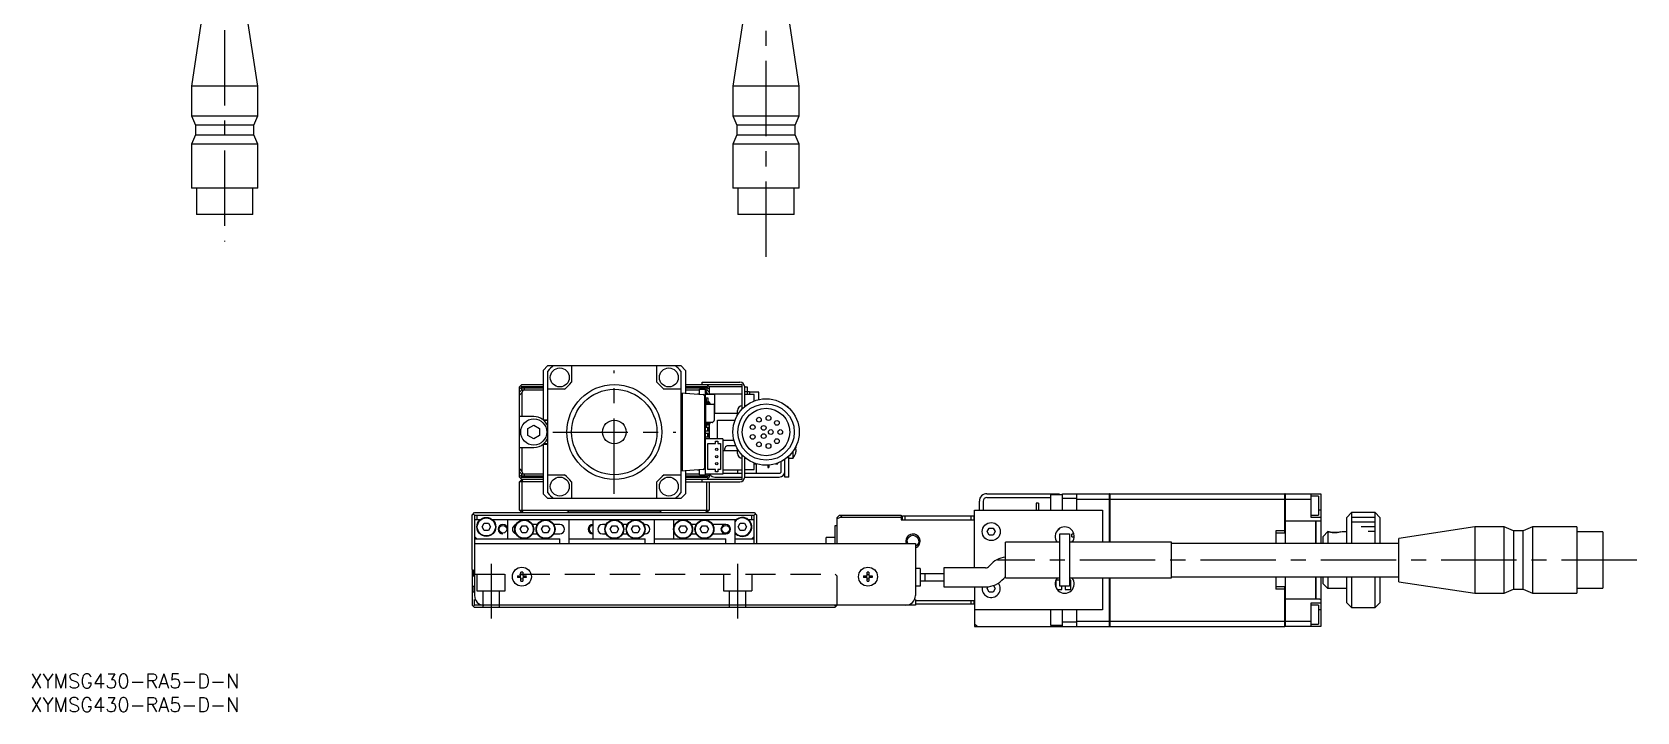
# Model space of a CAD drawing. Extents: x -2 to 706, y -8 to 420.
# Drawn here: x 0.4 to 338.9, y -8 to 135.3 of the extents above; entities that cross this region are included whole.
import ezdxf

# ---------------------------------------------------------------- set-up
doc = ezdxf.new("R2010")
doc.units = 0
doc.header["$LTSCALE"] = 0.5
doc.linetypes.add('CENTER', pattern=[50.8, 31.75, -6.35, 6.35, -6.35])
doc.linetypes.add('DASHED', pattern=[19.05, 12.7, -6.35])
for name, color, linetype in [('MSM_CENTER', 1, 'CENTER'), ('MSM_CONTINUOUS', 7, 'CONTINUOUS'), ('MSM_DASHED', 4, 'DASHED'), ('MSM_NARROW', 5, 'CONTINUOUS'), ('MSM_PART_NUMBER', 7, 'CONTINUOUS')]:
    doc.layers.add(name, color=color, linetype=linetype)
doc.styles.get("Standard").update_dxf_attribs({"font": 'txt.shx', "height": 1, "bigfont": 'bigfont.shx'})

# ---------------------------------------------------------------- blocks, each defined once
blk = doc.blocks.new('*U2')
at = {"layer": 'MSM_PART_NUMBER'}
blk.add_text('XYMSG430-RA5-D-N', height=3, dxfattribs=at).set_placement((0, -3))
blk = doc.blocks.new('*U3')
at = {"layer": 'MSM_PART_NUMBER'}
blk.add_text('XYMSG430-RA5-D-N', height=3, dxfattribs=at).set_placement((0, -8))

msp = doc.modelspace()

# ---------------------------------------------------------------- linework, layer by layer
at = {"layer": 'MSM_CENTER'}
for p, q in [((155.2, 87.95), (155.2, 229.47)), ((41, 161.13), (41, 91.13)), ((123.2, 38), (123.2, 64)), ((110.2, 51), (136.2, 51)), ((338.9, 24), (204.02, 24)), ((97.2, 23.19), (97.2, 11.68)), ((149.2, 23.19), (149.2, 11.68))]:
    msp.add_line(p, q, dxfattribs=at)
at = {"layer": 'MSM_CONTINUOUS'}
for p, q in [((36.43, 139.88), (34, 123.88)), ((48, 123.88), (45.57, 139.88)), ((150.63, 139.88), (148.2, 123.88)), ((162.2, 123.88), (159.77, 139.88)), ((48, 123.88), (34, 123.88)), ((34, 123.88), (34, 117.68)), ((48, 117.68), (48, 123.88)), ((162.2, 123.88), (148.2, 123.88)), ((148.2, 123.88), (148.2, 117.68)), ((162.2, 117.68), (162.2, 123.88)), ((34, 117.68), (48, 117.68)), ((34, 117.68), (34.85, 115.68)), ((47.15, 115.68), (34.85, 115.68)), ((34.85, 115.68), (34.85, 113.68)), ((47.15, 115.68), (48, 117.68)), ((47.15, 113.68), (47.15, 115.68)), ((148.2, 117.68), (162.2, 117.68)), ((148.2, 117.68), (149.05, 115.68)), ((161.35, 115.68), (149.05, 115.68)), ((149.05, 115.68), (149.05, 113.68)), ((161.35, 115.68), (162.2, 117.68)), ((161.35, 113.68), (161.35, 115.68)), ((34.85, 113.68), (34, 111.68)), ((34.85, 113.68), (47.15, 113.68)), ((48, 111.68), (47.15, 113.68)), ((149.05, 113.68), (148.2, 111.68)), ((149.05, 113.68), (161.35, 113.68)), ((162.2, 111.68), (161.35, 113.68)), ((48, 111.68), (34, 111.68)), ((34, 111.68), (34, 102.38)), ((48, 102.38), (48, 111.68)), ((162.2, 111.68), (148.2, 111.68)), ((148.2, 111.68), (148.2, 102.38)), ((162.2, 102.38), (162.2, 111.68)), ((48, 102.38), (34, 102.38)), ((35.05, 102.38), (35.05, 96.88)), ((46.95, 96.88), (46.95, 102.38)), ((162.2, 102.38), (148.2, 102.38)), ((149.25, 102.38), (149.25, 96.88)), ((161.15, 96.88), (161.15, 102.38)), ((46.95, 96.88), (35.05, 96.88)), ((161.15, 96.88), (149.25, 96.88)), ((109.2, 65), (108.2, 64)), ((109.2, 65), (137.2, 65)), ((114.2, 65), (114.2, 61.5)), ((132.2, 61.5), (132.2, 65)), ((138.2, 64), (137.2, 65)), ((103.2, 60.5), (103.7, 61)), ((103.7, 61), (108.2, 61)), ((108.2, 64), (108.2, 53.6)), ((109.2, 38.15), (109.2, 63.85)), ((137.2, 63.85), (137.2, 38.15)), ((138.2, 64), (138.2, 59.18)), ((138.2, 61), (150, 61)), ((141.7, 61), (141.7, 61.5)), ((141.7, 61.5), (149.7, 61.5)), ((142.7, 61), (143.2, 60.5)), ((103.7, 60.5), (103.2, 60)), ((103.2, 41.5), (103.2, 60.5)), ((103.2, 59.4), (103.7, 59.9)), ((103.2, 59.5), (103.3, 59.5)), ((103.7, 59.29), (103.2, 58.79)), ((103.45, 60.75), (103.7, 60.5)), ((108.2, 60.5), (103.7, 60.5)), ((103.7, 59.9), (103.7, 60.3)), ((103.7, 60.3), (108.2, 60.3)), ((104, 59.9), (103.7, 59.29)), ((103.7, 59.9), (108.2, 59.9)), ((103.7, 59.29), (103.7, 54.25)), ((104.2, 60.3), (104.2, 59.9)), ((112.7, 60), (109.2, 60)), ((137.2, 60), (133.7, 60)), ((137.2, 59.25), (141.92, 58.92)), ((137.5, 59.23), (137.5, 42.77)), ((142.7, 60.5), (138.2, 60.5)), ((138.2, 60.3), (142.7, 60.3)), ((138.2, 59.9), (141.2, 59.9)), ((141.2, 59), (140.77, 59)), ((141.2, 58.97), (141.2, 60)), ((141.2, 60), (142.4, 60)), ((142.2, 60), (142.2, 60.3)), ((142.2, 58.62), (142.2, 43.38)), ((142.4, 42), (142.4, 60)), ((142.4, 59.9), (142.7, 59.9)), ((142.7, 59.29), (142.4, 59.89)), ((144.4, 58.9), (142.4, 58.9)), ((142.4, 58.18), (142.95, 58.18)), ((142.4, 57.95), (142.63, 57.95)), ((142.4, 57.7), (142.63, 57.7)), ((142.4, 57.64), (142.63, 57.64)), ((142.63, 57.44), (142.63, 57.95)), ((142.7, 60.5), (142.95, 60.75)), ((143.2, 60), (142.7, 60.5)), ((142.7, 60.3), (142.7, 59.9)), ((142.7, 59.9), (143.2, 59.4)), ((142.7, 58.9), (142.7, 59.29)), ((143.08, 58.9), (142.7, 59.29)), ((142.95, 58.18), (142.95, 57.34)), ((143.1, 59.5), (143.2, 59.5)), ((150.2, 60.5), (143.2, 60.5)), ((143.2, 60.5), (143.2, 58.9)), ((150.2, 59), (143.2, 59)), ((144.4, 55.1), (144.4, 58.9)), ((150.2, 55.9), (150.2, 60.8)), ((150.7, 56.36), (150.7, 60.5)), ((150.7, 60.5), (151.2, 60.5)), ((151.7, 59.5), (150.7, 59.5)), ((152.7, 58.9), (150.7, 58.9)), ((151.2, 60.5), (151.2, 58.9)), ((151.7, 59.5), (151.7, 58.9)), ((153.7, 59.4), (151.7, 59.4)), ((152.7, 57.54), (152.7, 58.9)), ((153.7, 57.84), (153.7, 59.4)), ((106.2, 54.25), (103.2, 54.25)), ((142.4, 57.22), (142.48, 57.22)), ((142.4, 55.22), (142.5, 55.22)), ((142.4, 55.1), (142.5, 55.1)), ((142.4, 54.25), (142.5, 54.25)), ((142.5, 53.1), (142.5, 56.8)), ((142.6, 56.9), (144.18, 56.9)), ((142.73, 57.34), (143.06, 57.34)), ((143.06, 57.11), (142.73, 57.11)), ((142.95, 57.11), (142.95, 56.9)), ((143.16, 56.9), (143.16, 57.01)), ((143.39, 56.9), (143.39, 57.01)), ((144.28, 56.8), (144.28, 53.42)), ((144.28, 55.1), (144.4, 55.1)), ((144.28, 55), (149.2, 55)), ((149.2, 54.61), (149.2, 55.5)), ((150.87, 56.5), (150.7, 56.5)), ((104.95, 51.72), (106.2, 52.44)), ((104.95, 50.28), (104.95, 51.72)), ((106.2, 52.44), (107.45, 51.72)), ((107.45, 51.72), (107.45, 50.28)), ((108.2, 53.6), (109.2, 53.6)), ((108.29, 53.49), (109.2, 53.49)), ((142.4, 53.69), (142.5, 53.69)), ((142.4, 52.5), (142.4, 52.5)), ((142.63, 52.27), (142.4, 52.27)), ((142.63, 52.2), (142.4, 52.2)), ((142.63, 51.95), (142.4, 51.95)), ((142.4, 51.25), (143.2, 51.25)), ((143.85, 53), (142.6, 53)), ((142.63, 52.5), (143.2, 52.5)), ((142.63, 51.95), (142.63, 52.46)), ((142.63, 52), (143.2, 52)), ((143.06, 52.79), (142.73, 52.79)), ((142.73, 52.56), (143.06, 52.56)), ((142.82, 53), (142.82, 52.79)), ((142.82, 52.56), (142.82, 52.5)), ((142.82, 52), (142.82, 51.25)), ((142.95, 53), (142.95, 52.79)), ((142.95, 52.56), (142.95, 52.5)), ((142.95, 52), (142.95, 51.25)), ((143.16, 52.89), (143.16, 53)), ((143.2, 52.59), (143.2, 49.58)), ((143.39, 52.89), (143.39, 53)), ((144.25, 53.35), (143.93, 53.03)), ((144.95, 49.58), (144.95, 53.5)), ((144.95, 53.5), (148.66, 53.5)), ((103.2, 47.75), (106.2, 47.75)), ((103.7, 47.75), (103.7, 42.71)), ((106.2, 49.56), (104.95, 50.28)), ((107.45, 50.28), (106.2, 49.56)), ((108.2, 48.4), (108.2, 38)), ((109.2, 48.4), (108.2, 48.4)), ((109.2, 48.51), (108.29, 48.51)), ((142.4, 50.75), (143.2, 50.75)), ((142.4, 50), (143.2, 50)), ((146.1, 49.58), (142.4, 49.58)), ((142.82, 50.75), (142.82, 50)), ((142.9, 48.58), (144.55, 48.58)), ((142.9, 43.08), (142.9, 48.58)), ((142.95, 50.75), (142.95, 50)), ((144.55, 48.58), (144.55, 49.08)), ((144.55, 49.08), (145.05, 49.08)), ((145.05, 49.08), (145.05, 48.58)), ((145.05, 48.58), (145.6, 48.58)), ((145.6, 48.58), (145.6, 43.08)), ((146.1, 49.58), (146.1, 42.08)), ((148.43, 49.2), (146.1, 49.2)), ((148.83, 48.1), (147.2, 48.1)), ((149.2, 46.5), (149.2, 47.39)), ((161.45, 47.7), (161.58, 47.7)), ((161.45, 47.3), (161.45, 47.7)), ((149.2, 47), (146.1, 47)), ((150.2, 41.2), (150.2, 46.1)), ((150.7, 41.5), (150.7, 45.64)), ((150.7, 45.5), (150.87, 45.5)), ((152.7, 43.1), (152.7, 44.46)), ((152.7, 44.3), (153.17, 44.3)), ((153.2, 42.3), (153.2, 44.29)), ((155.57, 44.01), (155.57, 43.5)), ((155.82, 44.03), (155.82, 43.5)), ((157.22, 44.3), (157.7, 44.3)), ((157.7, 44.3), (157.7, 44.46)), ((158.4, 42.7), (158.4, 44.77)), ((159.2, 41.5), (159.2, 45.26)), ((160, 41.5), (160, 45.9)), ((160, 45.5), (160.89, 45.5)), ((160.89, 45.5), (160.89, 46.93)), ((161.58, 47.3), (161.45, 47.3)), ((161.45, 46.55), (161.45, 46.57)), ((103.2, 43.21), (103.7, 42.71)), ((103.7, 42.1), (103.2, 42.6)), ((103.2, 42.5), (103.3, 42.5)), ((103.2, 42), (103.7, 41.5)), ((103.7, 41), (103.2, 41.5)), ((103.2, 40.5), (103.7, 41)), ((103.7, 41.5), (103.45, 41.25)), ((103.7, 42.71), (104, 42.1)), ((103.7, 41.7), (103.7, 42.1)), ((108.2, 42.1), (103.7, 42.1)), ((108.2, 41.7), (103.7, 41.7)), ((103.7, 41.5), (108.2, 41.5)), ((103.7, 40.5), (103.9, 41)), ((108.2, 41), (103.7, 41)), ((104.2, 42.1), (104.2, 41.7)), ((109.2, 42), (112.7, 42)), ((133.7, 42), (137.2, 42)), ((141.92, 43.08), (137.2, 42.75)), ((138.2, 42.82), (138.2, 38)), ((141.2, 42.1), (138.2, 42.1)), ((142.7, 41.7), (138.2, 41.7)), ((138.2, 41.5), (142.7, 41.5)), ((150, 41), (138.2, 41)), ((140.77, 43), (141.2, 43)), ((141.2, 42), (141.2, 43.03)), ((141.2, 42), (142.4, 42)), ((141.7, 40.5), (141.7, 41)), ((142.2, 41.7), (142.2, 42)), ((146.1, 42.08), (142.4, 42.08)), ((142.7, 42.08), (142.7, 41.7)), ((142.7, 41.5), (143.2, 42)), ((142.95, 41.25), (142.7, 41.5)), ((143.2, 41.5), (142.7, 41)), ((144.55, 43.08), (142.9, 43.08)), ((143.2, 42.08), (143.2, 41.5)), ((144.4, 41.5), (150.2, 41.5)), ((144.55, 42.58), (144.55, 43.08)), ((145.05, 42.58), (144.55, 42.58)), ((145.6, 43.08), (145.05, 43.08)), ((145.05, 43.08), (145.05, 42.58)), ((146.1, 43), (150.2, 43)), ((146.1, 42.3), (150.2, 42.3)), ((149.2, 43), (149.2, 42.3)), ((150.7, 43.1), (152.7, 43.1)), ((150.7, 42.3), (158, 42.3)), ((150.7, 41.5), (158, 41.5)), ((155.57, 43.5), (155.82, 43.5)), ((160, 41.5), (159.2, 41.5)), ((103.2, 34.5), (103.2, 40.5)), ((108.2, 40.5), (103.2, 40.5)), ((103.7, 40.5), (103.7, 34.5)), ((108.2, 38), (109.2, 37)), ((114.2, 40.5), (114.2, 37)), ((132.2, 37), (132.2, 40.5)), ((137.2, 37), (138.2, 38)), ((138.2, 40.5), (149.7, 40.5)), ((142.7, 34.5), (142.7, 40.5)), ((143.2, 40.5), (143.2, 34.5)), ((201.8, 38), (217, 38)), ((217.7, 37.75), (215.2, 37.75)), ((215.2, 37.75), (215.2, 34.5)), ((216.5, 37.75), (216.5, 38)), ((217, 38), (217, 37.75)), ((217.7, 38), (227.65, 38)), ((217.7, 34.5), (217.7, 38)), ((220.7, 38), (220.7, 34.5)), ((227.65, 27.75), (227.65, 38)), ((227.7, 37.99), (227.65, 37.99)), ((227.7, 38), (264.65, 38)), ((227.7, 38), (227.7, 27.75)), ((264.65, 29.65), (264.65, 38)), ((264.7, 37.99), (264.65, 37.99)), ((264.7, 38), (272.2, 38)), ((264.7, 38), (264.7, 27.5)), ((270.2, 33), (270.2, 38)), ((271.7, 37.5), (270.2, 37.5)), ((271.7, 37.5), (271.7, 33.5)), ((272.2, 38), (272.2, 27.5)), ((93.2, 33.5), (93.7, 34)), ((93.7, 34), (152.7, 34)), ((103.2, 34.5), (103.7, 34)), ((103.2, 34.5), (143.2, 34.5)), ((103.7, 34.5), (103.9, 34)), ((137.2, 37), (109.2, 37)), ((113.2, 34), (113.5, 34.3)), ((132.9, 34.3), (113.5, 34.3)), ((132.9, 34.3), (133.2, 34)), ((142.7, 34.5), (142.49, 34)), ((143.2, 34.5), (142.7, 34)), ((152.7, 34), (153.2, 33.5)), ((199.2, 34.5), (226.2, 34.5)), ((199.2, 22.35), (199.2, 34.5)), ((200.2, 34.5), (200.2, 36.4)), ((201, 36.4), (201, 34.5)), ((201.8, 37.2), (215.2, 37.2)), ((212.2, 36), (212.2, 34.5)), ((212.7, 36), (212.2, 36)), ((212.7, 36), (212.7, 34.5)), ((220.7, 37), (217.7, 37)), ((220.7, 36.85), (227.65, 36.85)), ((226.2, 34.5), (226.2, 27.75)), ((227.7, 36.84), (227.65, 36.84)), ((227.7, 36.85), (264.65, 36.85)), ((264.7, 36.84), (264.65, 36.84)), ((264.7, 36.85), (270.2, 36.85)), ((272.2, 34.5), (271.7, 34.5)), ((278.7, 34), (277.7, 33)), ((278.7, 34), (278.7, 27.5)), ((283.7, 34), (278.7, 34)), ((283.7, 27.5), (283.7, 34)), ((284.7, 33), (283.7, 34)), ((93.2, 22), (93.2, 33.5)), ((93.45, 33.75), (93.7, 33.5)), ((93.7, 33.5), (93.7, 16.5)), ((93.7, 33.5), (152.7, 33.5)), ((94.87, 32.5), (93.7, 32.5)), ((94.2, 33.5), (94.2, 32.5)), ((95.33, 31), (95.76, 31.75)), ((95.76, 30.25), (95.33, 31)), ((95.76, 31.75), (96.63, 31.75)), ((96.63, 31.75), (97.06, 31)), ((97.06, 31), (96.63, 30.25)), ((148.87, 32.5), (97.52, 32.5)), ((100.7, 32.5), (100.7, 28.5)), ((103.33, 30.5), (103.76, 31.25)), ((103.76, 29.75), (103.33, 30.5)), ((103.76, 31.25), (104.63, 31.25)), ((104.63, 31.25), (105.06, 30.5)), ((105.06, 30.5), (104.63, 29.75)), ((106.96, 31.5), (105.93, 31.5)), ((107.83, 30.5), (108.26, 31.25)), ((108.26, 29.75), (107.83, 30.5)), ((108.26, 31.25), (109.13, 31.25)), ((109.13, 31.25), (109.56, 30.5)), ((109.56, 30.5), (109.13, 29.75)), ((111.7, 31.5), (110.43, 31.5)), ((113.7, 27.5), (113.7, 32.5)), ((118.7, 32.5), (118.7, 28.5)), ((121.46, 31.5), (120.7, 31.5)), ((122.33, 30.5), (122.76, 31.25)), ((122.76, 29.75), (122.33, 30.5)), ((122.76, 31.25), (123.63, 31.25)), ((123.63, 31.25), (124.06, 30.5)), ((124.06, 30.5), (123.63, 29.75)), ((125.96, 31.5), (124.93, 31.5)), ((126.83, 30.5), (127.26, 31.25)), ((127.26, 29.75), (126.83, 30.5)), ((127.26, 31.25), (128.13, 31.25)), ((128.13, 31.25), (128.56, 30.5)), ((128.56, 30.5), (128.13, 29.75)), ((129.7, 31.5), (129.43, 31.5)), ((131.7, 27.5), (131.7, 32.5)), ((135.7, 32.5), (135.7, 28.5)), ((136.83, 30.5), (137.26, 31.25)), ((137.26, 29.75), (136.83, 30.5)), ((137.26, 31.25), (138.13, 31.25)), ((138.13, 31.25), (138.56, 30.5)), ((138.56, 30.5), (138.13, 29.75)), ((140.46, 31.5), (139.43, 31.5)), ((141.33, 30.5), (141.76, 31.25)), ((141.76, 29.75), (141.33, 30.5)), ((141.76, 31.25), (142.63, 31.25)), ((142.63, 31.25), (143.06, 30.5)), ((143.06, 30.5), (142.63, 29.75)), ((146.7, 31.5), (143.93, 31.5)), ((148.7, 27.5), (148.7, 32.5)), ((149.33, 31), (149.76, 31.75)), ((149.76, 30.25), (149.33, 31)), ((149.76, 31.75), (150.63, 31.75)), ((150.63, 31.75), (151.06, 31)), ((151.06, 31), (150.63, 30.25)), ((152.7, 32.5), (151.52, 32.5)), ((152.2, 32.5), (152.2, 33.5)), ((152.7, 33.5), (152.95, 33.75)), ((152.7, 27.5), (152.7, 33.5)), ((153.2, 33.5), (153.2, 27.5)), ((170.2, 31.25), (169.7, 31.25)), ((169.7, 31.25), (169.7, 27.5)), ((170.2, 33), (170.7, 33.5)), ((170.81, 33), (170.2, 32.69)), ((170.2, 27.5), (170.2, 33)), ((170.7, 33.5), (183.7, 33.5)), ((171.31, 33.5), (170.81, 33)), ((183.7, 33), (170.81, 33)), ((183.7, 33.5), (183.7, 32.5)), ((183.7, 32.5), (199.2, 32.5)), ((184, 32.5), (184, 33.3)), ((184, 33.3), (199.2, 33.3)), ((184.5, 33.3), (184.5, 32.5)), ((198.5, 32.5), (198.5, 33.3)), ((199, 33.3), (199, 32.5)), ((201.83, 30), (202.26, 30.75)), ((202.26, 30.75), (203.13, 30.75)), ((203.13, 30.75), (203.56, 30)), ((264.7, 32.25), (271.15, 32.25)), ((270.2, 33.5), (271.7, 33.5)), ((272.2, 33), (270.2, 33)), ((271.15, 27.5), (271.15, 32.25)), ((271.2, 32.2), (271.15, 32.2)), ((271.2, 32.25), (272, 32.25)), ((271.2, 32.25), (271.2, 27.5)), ((272, 32.23), (272, 32.25)), ((272.2, 32.23), (272, 32.23)), ((277.7, 27.5), (277.7, 33)), ((284.7, 33), (284.7, 27.5)), ((304.7, 31), (288.7, 28.57)), ((304.7, 31), (304.7, 17)), ((310.9, 31), (304.7, 31)), ((310.9, 17), (310.9, 31)), ((312.9, 30.15), (310.9, 31)), ((316.9, 31), (314.9, 30.15)), ((316.9, 31), (316.9, 17)), ((326.2, 31), (316.9, 31)), ((326.2, 31), (326.2, 17)), ((94.2, 28.5), (93.7, 29)), ((93.7, 28.5), (111.7, 28.5)), ((93.7, 27.5), (186.7, 27.5)), ((96.63, 30.25), (95.76, 30.25)), ((104.63, 29.75), (103.76, 29.75)), ((105.93, 29.5), (106.96, 29.5)), ((109.13, 29.75), (108.26, 29.75)), ((110.43, 29.5), (111.7, 29.5)), ((111.7, 27.5), (111.7, 28.5)), ((113.7, 28.5), (129.7, 28.5)), ((120.7, 29.5), (121.46, 29.5)), ((123.63, 29.75), (122.76, 29.75)), ((124.93, 29.5), (125.96, 29.5)), ((128.13, 29.75), (127.26, 29.75)), ((129.43, 29.5), (129.7, 29.5)), ((129.7, 27.5), (129.7, 28.5)), ((131.7, 28.5), (146.7, 28.5)), ((138.13, 29.75), (137.26, 29.75)), ((139.43, 29.5), (140.46, 29.5)), ((142.63, 29.75), (141.76, 29.75)), ((143.93, 29.5), (146.7, 29.5)), ((146.7, 27.5), (146.7, 28.5)), ((148.7, 28.5), (152.7, 28.5)), ((150.63, 30.25), (149.76, 30.25)), ((152.7, 29), (152.2, 28.5)), ((167.9, 27.5), (167.9, 28.75)), ((169.7, 28.75), (167.9, 28.75)), ((186.7, 27.5), (186.7, 16.5)), ((202.26, 29.25), (201.83, 30)), ((203.13, 29.25), (202.26, 29.25)), ((203.56, 30), (203.13, 29.25)), ((205.7, 20.25), (205.7, 27.75)), ((217.2, 27.75), (205.7, 27.75)), ((217.2, 29.5), (219.2, 29.5)), ((217.2, 18.5), (217.2, 29.5)), ((219.2, 29.5), (219.2, 18.5)), ((240.7, 27.75), (219.2, 27.75)), ((220.15, 29.43), (219.7, 29.43)), ((219.7, 28.93), (219.7, 29.43)), ((219.7, 28.93), (220.19, 28.93)), ((219.7, 27.75), (219.7, 27.93)), ((219.88, 27.93), (219.7, 27.93)), ((240.7, 20.25), (240.7, 27.75)), ((288.7, 27.5), (240.7, 27.5)), ((264.65, 30.15), (262.7, 30.15)), ((262.7, 30.15), (262.7, 27.5)), ((264.7, 29.65), (262.7, 29.65)), ((273.7, 30), (272.7, 29)), ((272.7, 27.5), (272.7, 29)), ((273.7, 30), (273.7, 27.5)), ((276.7, 30), (277.7, 30)), ((288.7, 19.43), (288.7, 28.57)), ((312.9, 30.15), (312.9, 17.85)), ((314.9, 30.15), (312.9, 30.15)), ((314.9, 17.85), (314.9, 30.15)), ((331.7, 29.95), (326.2, 29.95)), ((331.7, 29.95), (331.7, 18.05)), ((93.7, 21.5), (93.2, 22)), ((93.2, 21.7), (93.3, 21.8)), ((93.2, 21.7), (93.2, 14.5)), ((93.2, 21.2), (93.7, 21.2)), ((93.2, 21), (93.7, 20.5)), ((93.2, 21), (93.7, 21)), ((93.3, 21.7), (93.3, 21.9)), ((93.7, 22), (93.45, 21.75)), ((93.6, 21.4), (93.7, 21.4)), ((102.77, 20.7), (103.5, 20.7)), ((103.5, 20.7), (103.5, 21.43)), ((103.9, 21.43), (103.9, 20.7)), ((103.9, 20.7), (104.62, 20.7)), ((175.77, 20.7), (176.5, 20.7)), ((176.5, 20.7), (176.5, 21.43)), ((176.9, 21.43), (176.9, 20.7)), ((176.9, 20.7), (177.62, 20.7)), ((187.7, 22.2), (186.7, 22.2)), ((187.7, 22.2), (187.7, 18.5)), ((192.7, 21.1), (187.7, 21.1)), ((188.7, 21.1), (188.7, 19.6)), ((201.51, 22.35), (192.7, 22.35)), ((192.7, 22.35), (192.7, 18.35)), ((202.41, 22.86), (202.28, 22.71)), ((240.7, 20.5), (288.7, 20.5)), ((262.7, 20.5), (262.7, 17.85)), ((264.7, 20.5), (264.7, 10)), ((271.15, 15.75), (271.15, 20.5)), ((271.2, 20.5), (271.2, 15.75)), ((272.2, 20.5), (272.2, 10)), ((272.7, 19), (272.7, 20.5)), ((273.7, 20.5), (273.7, 18)), ((277.7, 15), (277.7, 20.5)), ((278.7, 20.5), (278.7, 14)), ((283.7, 14), (283.7, 20.5)), ((284.7, 20.5), (284.7, 15)), ((93.4, 17.3), (93.4, 18.5)), ((93.4, 18.5), (93.7, 18.5)), ((93.4, 17.3), (93.7, 17.3)), ((103.5, 20.3), (102.77, 20.3)), ((103.5, 19.57), (103.5, 20.3)), ((103.9, 20.3), (103.9, 19.57)), ((104.62, 20.3), (103.9, 20.3)), ((176.5, 20.3), (175.77, 20.3)), ((176.5, 19.57), (176.5, 20.3)), ((176.9, 20.3), (176.9, 19.57)), ((177.62, 20.3), (176.9, 20.3)), ((187.7, 18.5), (186.7, 18.5)), ((187.7, 19.6), (192.7, 19.6)), ((192.7, 18.35), (201.51, 18.35)), ((199.2, 18.35), (199.2, 10)), ((201.83, 18), (202.05, 18.38)), ((202.26, 17.25), (201.83, 18)), ((203.13, 17.25), (202.26, 17.25)), ((203.56, 18), (203.13, 17.25)), ((203.19, 18.64), (203.56, 18)), ((205.34, 20.14), (205.47, 20.29)), ((205.7, 20.25), (217.2, 20.25)), ((217.2, 19.78), (216.36, 19.78)), ((216.36, 19.78), (216.36, 18.2)), ((216.61, 17.78), (217.61, 17.78)), ((219.2, 18.5), (217.2, 18.5)), ((217.61, 17.78), (217.61, 18.5)), ((218.27, 18.5), (218.27, 17.78)), ((218.27, 17.78), (219.52, 17.78)), ((219.2, 20.25), (240.7, 20.25)), ((219.52, 19.78), (219.2, 19.78)), ((219.52, 17.78), (219.52, 19.78)), ((226.2, 20.25), (226.2, 13.5)), ((227.65, 10), (227.65, 20.25)), ((227.7, 20.25), (227.7, 10)), ((264.7, 18.35), (262.7, 18.35)), ((264.65, 17.85), (262.7, 17.85)), ((264.65, 10), (264.65, 18.35)), ((272.7, 19), (273.7, 18)), ((277.7, 18), (273.7, 18)), ((288.7, 19.43), (304.7, 17)), ((304.7, 17), (310.9, 17)), ((310.9, 17), (312.9, 17.85)), ((312.9, 17.85), (314.9, 17.85)), ((314.9, 17.85), (316.9, 17)), ((316.9, 17), (326.2, 17)), ((326.2, 18.05), (331.7, 18.05)), ((93.7, 14), (93.2, 14.5)), ((93.7, 14.5), (93.45, 14.25)), ((93.7, 14.5), (93.7, 15.7)), ((186.7, 14.5), (93.7, 14.5)), ((169.7, 14), (93.7, 14)), ((169.95, 14.25), (169.7, 14.5)), ((169.7, 14), (170.2, 14.5)), ((186.7, 15.7), (186.7, 14.5)), ((186.7, 15.5), (199.2, 15.5)), ((199, 14.7), (186.7, 14.7)), ((198.5, 14.7), (198.5, 15.5)), ((199, 15.5), (199, 14.7)), ((271.15, 15.75), (264.7, 15.75)), ((270.2, 15), (272.2, 15)), ((270.2, 10), (270.2, 15)), ((271.7, 14.5), (270.2, 14.5)), ((271.2, 15.8), (271.15, 15.8)), ((272, 15.75), (271.2, 15.75)), ((271.7, 14.5), (271.7, 10.5)), ((272, 15.77), (272.2, 15.77)), ((272, 15.75), (272, 15.77)), ((277.7, 15), (278.7, 14)), ((278.7, 14), (283.7, 14)), ((283.7, 14), (284.7, 15)), ((226.2, 13.5), (199.2, 13.5)), ((199.7, 10), (199.2, 10.5)), ((215.2, 13.5), (215.2, 10.25)), ((215.2, 10.25), (217.7, 10.25)), ((217.7, 10), (217.7, 13.5)), ((217.7, 11), (220.7, 11)), ((220.7, 13.5), (220.7, 10)), ((220.7, 11.15), (227.65, 11.15)), ((227.7, 11.16), (227.65, 11.16)), ((227.7, 11.15), (264.65, 11.15)), ((264.7, 11.16), (264.65, 11.16)), ((264.7, 11.15), (270.2, 11.15)), ((270.2, 10.5), (271.7, 10.5)), ((272.2, 13.5), (271.7, 13.5)), ((199.2, 10), (227.65, 10)), ((227.7, 10.01), (227.65, 10.01)), ((227.7, 10), (264.65, 10)), ((264.7, 10.01), (264.65, 10.01)), ((272.2, 10), (264.7, 10))]:
    msp.add_line(p, q, dxfattribs=at)
for centre, radius in [((111.7, 62.5), 2), ((134.7, 62.5), 2), ((123.2, 51), 10), ((123.2, 51), 9), ((155.2, 51), 7), ((155.2, 51), 5.95), ((155.2, 51), 5), ((155.72, 53.95), 0.5), ((106.2, 51), 2.75), ((123.2, 51), 2.5), ((152.38, 52.03), 0.5), ((153.7, 53.6), 0.5), ((154.7, 51.87), 0.5), ((156.2, 51), 0.5), ((157.49, 52.93), 0.5), ((158.2, 51), 0.5), ((144.8, 47.33), 0.25), ((152.38, 49.97), 0.5), ((153.7, 48.4), 0.5), ((154.7, 50.13), 0.5), ((155.72, 48.05), 0.5), ((157.49, 49.07), 0.5), ((144.8, 45.83), 0.25), ((144.8, 44.33), 0.25), ((111.7, 39.5), 2), ((134.7, 39.5), 2), ((96.2, 31), 2), ((96.2, 31), 1.9), ((99.7, 30.5), 0.8), ((104.2, 30.5), 2), ((104.2, 30.5), 1.9), ((108.7, 30.5), 2), ((108.7, 30.5), 1.9), ((123.2, 30.5), 2), ((123.2, 30.5), 1.9), ((127.7, 30.5), 2), ((127.7, 30.5), 1.9), ((137.7, 30.5), 2), ((137.7, 30.5), 1.9), ((142.2, 30.5), 2), ((142.2, 30.5), 1.9), ((146.7, 30.5), 0.8), ((202.7, 30), 1.9), ((103.7, 20.5), 2), ((176.7, 20.5), 2)]:
    msp.add_circle(centre, radius, dxfattribs=at)
for centre, radius, start, end in [((123.2, 51), 19, 132.5369, 137.4631), ((123.2, 51), 19, 42.5369, 47.4631), ((100.03, 74.16), 19, 311.7998, 318.2002), ((146.36, 74.16), 19, 221.7998, 228.2002), ((149.7, 60.5), 1, 0, 90), ((150, 60.8), 0.2, 0, 90), ((141.9, 58.62), 0.3, 0, 86), ((106.2, 51), 3.25, 22.6042, 90), ((142.73, 57.44), 0.33, 180, 270), ((142.6, 56.8), 0.1, 90, 180), ((142.73, 57.44), 0.1, 180, 270), ((143.06, 57.01), 0.33, 0, 90), ((143.06, 57.01), 0.1, 0, 90), ((144.18, 56.8), 0.1, 0, 90), ((150.2, 55.5), 1, 90, 180), ((159.2, 55.5), 1, 35.7317, 61.0012), ((142.73, 52.46), 0.33, 90, 180), ((142.6, 53.1), 0.1, 180, 270), ((142.73, 52.46), 0.1, 90, 180), ((143.06, 52.89), 0.33, 270, 0), ((143.06, 52.89), 0.1, 270, 0), ((143.85, 53.1), 0.1, 270, 315), ((144.18, 53.42), 0.1, 315, 0), ((106.2, 51), 3.25, 270, 310.0046), ((106.2, 51), 3.25, 310.005, 337.3871), ((147.2, 47.35), 0.75, 90, 207.8182), ((158.4, 47.5), 3.19, 3.5903, 9.8594), ((150.2, 46.5), 1, 180, 270), ((159.2, 46.5), 1, 298.9988, 323.1301), ((158.4, 47.5), 3.2, 321.3178, 342.73), ((158.4, 47.5), 3.19, 343.0947, 356.4097), ((100.03, 27.84), 19, 41.7998, 48.2002), ((146.36, 27.84), 19, 131.7998, 138.2002), ((141.9, 43.38), 0.3, 274, 0), ((144.4, 42.7), 1.2, 211.3881, 270), ((149.7, 41.5), 1, 270, 0), ((150, 41.2), 0.2, 270, 0), ((158, 42.7), 1.2, 270, 0), ((158, 42.7), 0.4, 270, 0), ((123.2, 51), 19, 222.5369, 227.4631), ((123.2, 51), 19, 312.5369, 317.4631), ((201.8, 36.4), 1.6, 90, 180), ((201.8, 36.4), 0.8, 90, 180), ((102.7, 30.5), 1, 104.4775, 255.5225), ((111.7, 30.5), 1, 270, 90), ((118.7, 30.5), 0.8, 90, 270), ((120.7, 30.5), 1, 90, 270), ((129.7, 30.5), 1, 270, 90), ((146.7, 30.5), 1, 270, 90), ((150.2, 31), 2, 221.4096, 138.5904), ((150.2, 31), 1.9, 217.8636, 142.1364), ((218.2, 29), 2, 321.3178, 218.6822), ((216.9, 30.67), 0.2, 255.0744, 0.8063), ((275.2, 35.87), 6, 257.9755, 282.0245), ((206.24, 19.65), 5, 96.2141, 140), ((93.6, 21.7), 0.3, 180, 270), ((103.7, 20.5), 0.95, 167.8468, 192.1532), ((103.7, 20.5), 0.435, 152.6335, 207.3665), ((103.7, 20.5), 0.95, 77.8468, 102.1532), ((103.7, 20.5), 0.435, 62.6335, 117.3665), ((103.7, 20.5), 0.435, 332.6335, 27.3665), ((103.7, 20.5), 0.95, 347.8468, 12.1532), ((176.7, 20.5), 0.95, 167.8468, 192.1532), ((176.7, 20.5), 0.435, 152.6335, 207.3665), ((176.7, 20.5), 0.95, 77.8468, 102.1532), ((176.7, 20.5), 0.435, 62.6335, 117.3665), ((176.7, 20.5), 0.435, 332.6335, 27.3665), ((176.7, 20.5), 0.95, 347.8468, 12.1532), ((201.51, 23.35), 1, 270, 320), ((206.24, 19.65), 1, 122.767, 140), ((103.7, 20.5), 0.435, 242.6335, 297.3665), ((103.7, 20.5), 0.95, 257.8468, 282.1532), ((176.7, 20.5), 0.435, 242.6335, 297.3665), ((176.7, 20.5), 0.95, 257.8468, 282.1532), ((202.7, 18), 1.9, 169.3849, 36.994), ((201.51, 23.35), 5, 270, 320), ((218.2, 19), 2, 141.3178, 38.6822), ((95.7, 16.5), 2, 180, 270), ((184.7, 16.5), 2, 270, 0)]:
    msp.add_arc(centre, radius, start, end, dxfattribs=at)
at = {"layer": 'MSM_CONTINUOUS', "extrusion": (0, 0, -1)}
msp.add_arc((-186.2, 28), 1.23, 336.0042, 246.0042, dxfattribs=at)
at = {"layer": 'MSM_DASHED'}
for p, q in [((93.7, 21), (169.8, 21)), ((94.2, 21), (94.2, 17.5)), ((100.2, 17.5), (100.2, 21)), ((146.2, 21), (146.2, 17.5)), ((152.2, 21), (152.2, 17.5)), ((169.8, 21), (170.2, 20.6)), ((170.2, 14.5), (170.2, 20.6)), ((94.2, 17.5), (100.2, 17.5)), ((95.45, 17.5), (95.45, 14)), ((98.95, 14), (98.95, 17.5)), ((146.2, 17.5), (152.2, 17.5)), ((147.45, 17.5), (147.45, 14)), ((150.95, 14), (150.95, 17.5))]:
    msp.add_line(p, q, dxfattribs=at)
at = {"layer": 'MSM_NARROW'}
for p, q in [((283.7, 33), (278.7, 33)), ((283.7, 32), (278.7, 32)), ((283.7, 31), (280.7, 31)), ((273.93, 29.94), (273.7, 30)), ((283.7, 30), (282.2, 30))]:
    msp.add_line(p, q, dxfattribs=at)
for centre, radius, start, end in [((99.7, 30.5), 1, 0, 270), ((118.7, 30.5), 1, 90, 270), ((146.7, 30.5), 1, 90, 270), ((186.2, 28), 1.5, 289.4712, 199.4712), ((275.2, 35.79), 5.98, 257.788, 284.5016)]:
    msp.add_arc(centre, radius, start, end, dxfattribs=at)

# ---------------------------------------------------------------- block references
at = {"layer": 'MSM_CONTINUOUS'}
for name in ['*U2', '*U3']:
    msp.add_blockref(name, (0, 0), dxfattribs=at)

doc.saveas('drawing.dxf')
